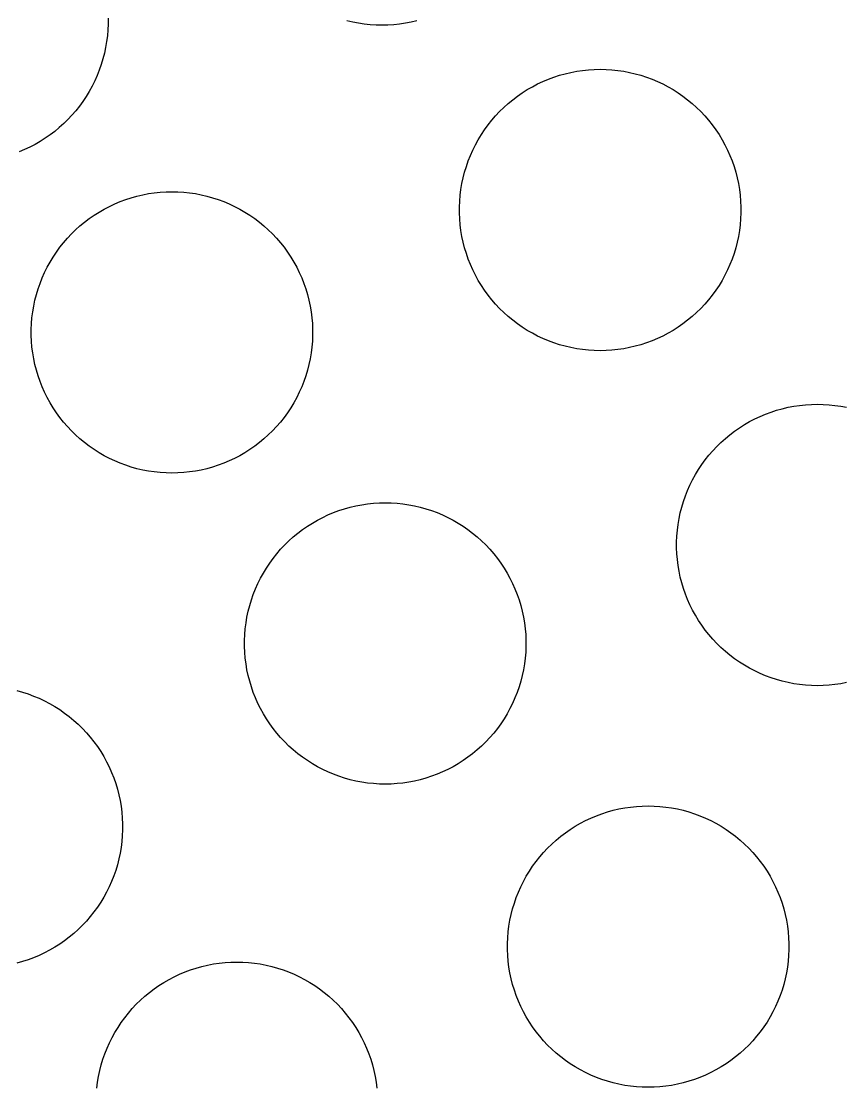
# Model space of a CAD drawing. Header units: metres. Extents: x -102 to 102, y -50 to 50.
# Drawn here: x 39.9 to 49.25, y 18.54 to 30.67 of the extents above; entities that cross this region are included whole.
import ezdxf

# ---------------------------------------------------------------- set-up
doc = ezdxf.new("R2010")
doc.units = ezdxf.units.M

msp = doc.modelspace()

# ---------------------------------------------------------------- linework, layer by layer
for p, q in [((40.8869, 30.7031), (40.8869, 30.6361)), ((40.8841, 30.5692), (40.8785, 30.5024)), ((40.8869, 30.6361), (40.8841, 30.5692)), ((43.6677, 30.6568), (43.6024, 30.6721)), ((43.7335, 30.6442), (43.6677, 30.6568)), ((43.7998, 30.6344), (43.7335, 30.6442)), ((43.8665, 30.6274), (43.7998, 30.6344)), ((43.9333, 30.6232), (43.8665, 30.6274)), ((44.0003, 30.6218), (43.9333, 30.6232)), ((44.0673, 30.6232), (44.0003, 30.6218)), ((44.1342, 30.6274), (44.0673, 30.6232)), ((44.2009, 30.6344), (44.1342, 30.6274)), ((44.2672, 30.6442), (44.2009, 30.6344)), ((44.333, 30.6568), (44.2672, 30.6442)), ((44.3982, 30.6721), (44.333, 30.6568)), ((40.8701, 30.4359), (40.8589, 30.3698)), ((40.8785, 30.5024), (40.8701, 30.4359)), ((40.8589, 30.3698), (40.845, 30.3043)), ((40.8283, 30.2393), (40.809, 30.1752)), ((40.845, 30.3043), (40.8283, 30.2393)), ((40.7869, 30.1119), (40.7623, 30.0496)), ((40.809, 30.1752), (40.7869, 30.1119)), ((46.084, 30.0708), (46.1492, 30.0861)), ((46.1492, 30.0861), (46.2151, 30.0987)), ((46.2151, 30.0987), (46.2814, 30.1085)), ((46.2814, 30.1085), (46.348, 30.1155)), ((46.348, 30.1155), (46.4149, 30.1197)), ((46.4149, 30.1197), (46.4819, 30.1211)), ((46.4819, 30.1211), (46.5489, 30.1197)), ((46.5489, 30.1197), (46.6158, 30.1155)), ((46.6158, 30.1155), (46.6824, 30.1085)), ((46.6824, 30.1085), (46.7487, 30.0987)), ((46.7487, 30.0987), (46.8145, 30.0861)), ((46.8145, 30.0861), (46.8798, 30.0708)), ((40.735, 29.9884), (40.7052, 29.9283)), ((40.7623, 30.0496), (40.735, 29.9884)), ((45.7111, 29.9232), (45.7705, 29.9542)), ((45.7705, 29.9542), (45.8311, 29.9828)), ((45.8311, 29.9828), (45.8929, 30.0087)), ((45.8929, 30.0087), (45.9557, 30.0321)), ((45.9557, 30.0321), (46.0194, 30.0528)), ((46.0194, 30.0528), (46.084, 30.0708)), ((46.8798, 30.0708), (46.9444, 30.0528)), ((46.9444, 30.0528), (47.0081, 30.0321)), ((47.0081, 30.0321), (47.0709, 30.0087)), ((47.0709, 30.0087), (47.1327, 29.9828)), ((47.1327, 29.9828), (47.1933, 29.9542)), ((47.1933, 29.9542), (47.2527, 29.9232)), ((40.6729, 29.8696), (40.6382, 29.8123)), ((40.7052, 29.9283), (40.6729, 29.8696)), ((45.5414, 29.8155), (45.5965, 29.8538)), ((45.5965, 29.8538), (45.653, 29.8897)), ((45.653, 29.8897), (45.7111, 29.9232)), ((47.2527, 29.9232), (47.3107, 29.8897)), ((47.3107, 29.8897), (47.3673, 29.8538)), ((47.3673, 29.8538), (47.4223, 29.8155)), ((40.6011, 29.7565), (40.5617, 29.7023)), ((40.6382, 29.8123), (40.6011, 29.7565)), ((45.3866, 29.6874), (45.4364, 29.7323)), ((45.4364, 29.7323), (45.4881, 29.775)), ((45.4881, 29.775), (45.5414, 29.8155)), ((47.4223, 29.8155), (47.4757, 29.775)), ((47.4757, 29.775), (47.5274, 29.7323)), ((47.5274, 29.7323), (47.5772, 29.6874)), ((40.4763, 29.599), (40.4304, 29.5502)), ((40.5201, 29.6497), (40.4763, 29.599)), ((40.5617, 29.7023), (40.5201, 29.6497)), ((45.2491, 29.541), (45.2929, 29.5917)), ((45.2929, 29.5917), (45.3387, 29.6405)), ((45.3387, 29.6405), (45.3866, 29.6874)), ((47.5772, 29.6874), (47.625, 29.6405)), ((47.625, 29.6405), (47.6709, 29.5917)), ((47.6709, 29.5917), (47.7147, 29.541)), ((40.3826, 29.5033), (40.3327, 29.4584)), ((40.4304, 29.5502), (40.3826, 29.5033)), ((45.1681, 29.4342), (45.2074, 29.4884)), ((45.2074, 29.4884), (45.2491, 29.541)), ((47.7147, 29.541), (47.7563, 29.4884)), ((47.7563, 29.4884), (47.7957, 29.4342)), ((40.2277, 29.3752), (40.1727, 29.3369)), ((40.2811, 29.4157), (40.2277, 29.3752)), ((40.3327, 29.4584), (40.2811, 29.4157)), ((45.0963, 29.3211), (45.131, 29.3784)), ((45.131, 29.3784), (45.1681, 29.4342)), ((47.7957, 29.4342), (47.8328, 29.3784)), ((47.8328, 29.3784), (47.8675, 29.3211)), ((39.9987, 29.2365), (39.938, 29.2079)), ((40.0581, 29.2675), (39.9987, 29.2365)), ((40.1161, 29.301), (40.0581, 29.2675)), ((40.1727, 29.3369), (40.1161, 29.301)), ((45.0342, 29.2023), (45.064, 29.2624)), ((45.064, 29.2624), (45.0963, 29.3211)), ((47.8675, 29.3211), (47.8998, 29.2624)), ((47.8998, 29.2624), (47.9296, 29.2023)), ((39.938, 29.2079), (39.8763, 29.182)), ((44.9822, 29.0788), (45.0069, 29.1411)), ((45.0069, 29.1411), (45.0342, 29.2023)), ((47.9296, 29.2023), (47.9569, 29.1411)), ((47.9569, 29.1411), (47.9816, 29.0788)), ((44.9408, 28.9514), (44.9602, 29.0155)), ((44.9602, 29.0155), (44.9822, 29.0788)), ((47.9816, 29.0788), (48.0036, 29.0155)), ((48.0036, 29.0155), (48.0229, 28.9514)), ((44.9102, 28.8209), (44.9242, 28.8864)), ((44.9242, 28.8864), (44.9408, 28.9514)), ((48.0229, 28.9514), (48.0396, 28.8864)), ((48.0396, 28.8864), (48.0536, 28.8209)), ((44.8907, 28.6883), (44.8991, 28.7548)), ((44.8991, 28.7548), (44.9102, 28.8209)), ((48.0536, 28.8209), (48.0647, 28.7548)), ((48.0647, 28.7548), (48.0731, 28.6883)), ((40.9623, 28.5912), (41.0241, 28.6172)), ((41.0241, 28.6172), (41.0869, 28.6406)), ((41.0869, 28.6406), (41.1506, 28.6613)), ((41.1506, 28.6613), (41.2152, 28.6793)), ((41.2152, 28.6793), (41.2804, 28.6946)), ((41.2804, 28.6946), (41.3463, 28.7072)), ((41.3463, 28.7072), (41.4126, 28.717)), ((41.4126, 28.717), (41.4792, 28.724)), ((41.4792, 28.724), (41.5461, 28.7282)), ((41.5461, 28.7282), (41.6131, 28.7296)), ((41.6131, 28.7296), (41.6801, 28.7282)), ((41.6801, 28.7282), (41.747, 28.724)), ((41.747, 28.724), (41.8136, 28.717)), ((41.8136, 28.717), (41.8799, 28.7072)), ((41.8799, 28.7072), (41.9458, 28.6946)), ((41.9458, 28.6946), (42.011, 28.6793)), ((42.011, 28.6793), (42.0755, 28.6613)), ((42.0755, 28.6613), (42.1393, 28.6406)), ((42.1393, 28.6406), (42.2021, 28.6172)), ((42.2021, 28.6172), (42.2639, 28.5912)), ((44.8822, 28.5546), (44.8851, 28.6216)), ((44.8851, 28.6216), (44.8907, 28.6883)), ((48.0731, 28.6883), (48.0787, 28.6216)), ((48.0787, 28.6216), (48.0815, 28.5546)), ((40.7277, 28.4622), (40.7842, 28.4982)), ((40.7842, 28.4982), (40.8423, 28.5317)), ((40.8423, 28.5317), (40.9017, 28.5627)), ((40.9017, 28.5627), (40.9623, 28.5912)), ((42.2639, 28.5912), (42.3245, 28.5627)), ((42.3245, 28.5627), (42.3839, 28.5317)), ((42.3839, 28.5317), (42.4419, 28.4982)), ((42.4419, 28.4982), (42.4985, 28.4622)), ((44.8822, 28.4876), (44.8822, 28.5546)), ((48.0815, 28.5546), (48.0815, 28.4876)), ((40.5676, 28.3408), (40.6192, 28.3835)), ((40.6192, 28.3835), (40.6726, 28.424)), ((40.6726, 28.424), (40.7277, 28.4622)), ((42.4985, 28.4622), (42.5535, 28.424)), ((42.5535, 28.424), (42.6069, 28.3835)), ((42.6069, 28.3835), (42.6586, 28.3408)), ((44.8851, 28.4206), (44.8822, 28.4876)), ((44.8907, 28.3538), (44.8851, 28.4206)), ((48.0787, 28.4206), (48.0731, 28.3538)), ((48.0815, 28.4876), (48.0787, 28.4206)), ((40.4699, 28.249), (40.5178, 28.2959)), ((40.5178, 28.2959), (40.5676, 28.3408)), ((42.6586, 28.3408), (42.7084, 28.2959)), ((42.7084, 28.2959), (42.7562, 28.249)), ((44.8991, 28.2874), (44.8907, 28.3538)), ((44.9102, 28.2213), (44.8991, 28.2874)), ((48.0647, 28.2874), (48.0536, 28.2213)), ((48.0731, 28.3538), (48.0647, 28.2874)), ((40.3386, 28.0969), (40.3803, 28.1495)), ((40.3803, 28.1495), (40.4241, 28.2002)), ((40.4241, 28.2002), (40.4699, 28.249)), ((42.7562, 28.249), (42.8021, 28.2002)), ((42.8021, 28.2002), (42.8459, 28.1495)), ((42.8459, 28.1495), (42.8875, 28.0969)), ((44.9242, 28.1557), (44.9102, 28.2213)), ((44.9408, 28.0908), (44.9242, 28.1557)), ((48.0396, 28.1557), (48.0229, 28.0908)), ((48.0536, 28.2213), (48.0396, 28.1557)), ((40.2622, 27.9869), (40.2993, 28.0427)), ((40.2993, 28.0427), (40.3386, 28.0969)), ((42.8875, 28.0969), (42.9269, 28.0427)), ((42.9269, 28.0427), (42.964, 27.9869)), ((44.9602, 28.0267), (44.9408, 28.0908)), ((44.9822, 27.9634), (44.9602, 28.0267)), ((48.0036, 28.0267), (47.9816, 27.9634)), ((48.0229, 28.0908), (48.0036, 28.0267)), ((40.1952, 27.8708), (40.2274, 27.9296)), ((40.2274, 27.9296), (40.2622, 27.9869)), ((42.964, 27.9869), (42.9987, 27.9296)), ((42.9987, 27.9296), (43.031, 27.8708)), ((45.0069, 27.9011), (44.9822, 27.9634)), ((45.0342, 27.8398), (45.0069, 27.9011)), ((47.9569, 27.9011), (47.9296, 27.8398)), ((47.9816, 27.9634), (47.9569, 27.9011)), ((40.1381, 27.7496), (40.1654, 27.8108)), ((40.1654, 27.8108), (40.1952, 27.8708)), ((43.031, 27.8708), (43.0608, 27.8108)), ((43.0608, 27.8108), (43.0881, 27.7496)), ((45.064, 27.7798), (45.0342, 27.8398)), ((45.0963, 27.7211), (45.064, 27.7798)), ((47.8998, 27.7798), (47.8675, 27.7211)), ((47.9296, 27.8398), (47.8998, 27.7798)), ((40.0914, 27.624), (40.1134, 27.6873)), ((40.1134, 27.6873), (40.1381, 27.7496)), ((43.0881, 27.7496), (43.1127, 27.6873)), ((43.1127, 27.6873), (43.1348, 27.624)), ((45.131, 27.6638), (45.0963, 27.7211)), ((45.1681, 27.6079), (45.131, 27.6638)), ((47.8328, 27.6638), (47.7957, 27.6079)), ((47.8675, 27.7211), (47.8328, 27.6638)), ((40.0554, 27.4949), (40.072, 27.5598)), ((40.072, 27.5598), (40.0914, 27.624)), ((43.1348, 27.624), (43.1541, 27.5598)), ((43.1541, 27.5598), (43.1708, 27.4949)), ((45.2074, 27.5537), (45.1681, 27.6079)), ((45.2491, 27.5012), (45.2074, 27.5537)), ((47.7563, 27.5537), (47.7147, 27.5012)), ((47.7957, 27.6079), (47.7563, 27.5537)), ((40.0303, 27.3633), (40.0414, 27.4294)), ((40.0414, 27.4294), (40.0554, 27.4949)), ((43.1708, 27.4949), (43.1848, 27.4294)), ((43.1848, 27.4294), (43.1959, 27.3633)), ((45.2929, 27.4505), (45.2491, 27.5012)), ((45.3387, 27.4016), (45.2929, 27.4505)), ((47.6709, 27.4505), (47.625, 27.4016)), ((47.7147, 27.5012), (47.6709, 27.4505)), ((40.0163, 27.23), (40.0219, 27.2968)), ((40.0219, 27.2968), (40.0303, 27.3633)), ((43.1959, 27.3633), (43.2043, 27.2968)), ((43.2043, 27.2968), (43.2099, 27.23)), ((45.3866, 27.3547), (45.3387, 27.4016)), ((45.4364, 27.3099), (45.3866, 27.3547)), ((45.4881, 27.2672), (45.4364, 27.3099)), ((47.5274, 27.3099), (47.4757, 27.2672)), ((47.5772, 27.3547), (47.5274, 27.3099)), ((47.625, 27.4016), (47.5772, 27.3547)), ((40.0134, 27.1631), (40.0163, 27.23)), ((40.0134, 27.0961), (40.0134, 27.1631)), ((43.2099, 27.23), (43.2127, 27.1631)), ((43.2127, 27.1631), (43.2127, 27.0961)), ((45.5414, 27.2267), (45.4881, 27.2672)), ((45.5965, 27.1884), (45.5414, 27.2267)), ((45.653, 27.1525), (45.5965, 27.1884)), ((47.3673, 27.1884), (47.3107, 27.1525)), ((47.4223, 27.2267), (47.3673, 27.1884)), ((47.4757, 27.2672), (47.4223, 27.2267)), ((40.0163, 27.0291), (40.0134, 27.0961)), ((43.2127, 27.0961), (43.2099, 27.0291)), ((45.7111, 27.119), (45.653, 27.1525)), ((45.7705, 27.088), (45.7111, 27.119)), ((45.8311, 27.0594), (45.7705, 27.088)), ((45.8929, 27.0334), (45.8311, 27.0594)), ((47.1327, 27.0594), (47.0709, 27.0334)), ((47.1933, 27.088), (47.1327, 27.0594)), ((47.2527, 27.119), (47.1933, 27.088)), ((47.3107, 27.1525), (47.2527, 27.119)), ((40.0219, 26.9623), (40.0163, 27.0291)), ((40.0303, 26.8958), (40.0219, 26.9623)), ((43.2043, 26.9623), (43.1959, 26.8958)), ((43.2099, 27.0291), (43.2043, 26.9623)), ((45.9557, 27.0101), (45.8929, 27.0334)), ((46.0194, 26.9894), (45.9557, 27.0101)), ((46.084, 26.9714), (46.0194, 26.9894)), ((46.1492, 26.9561), (46.084, 26.9714)), ((46.2151, 26.9435), (46.1492, 26.9561)), ((46.2814, 26.9337), (46.2151, 26.9435)), ((46.348, 26.9267), (46.2814, 26.9337)), ((46.4149, 26.9225), (46.348, 26.9267)), ((46.4819, 26.9211), (46.4149, 26.9225)), ((46.5489, 26.9225), (46.4819, 26.9211)), ((46.6158, 26.9267), (46.5489, 26.9225)), ((46.6824, 26.9337), (46.6158, 26.9267)), ((46.7487, 26.9435), (46.6824, 26.9337)), ((46.8145, 26.9561), (46.7487, 26.9435)), ((46.8798, 26.9714), (46.8145, 26.9561)), ((46.9444, 26.9894), (46.8798, 26.9714)), ((47.0081, 27.0101), (46.9444, 26.9894)), ((47.0709, 27.0334), (47.0081, 27.0101)), ((40.0414, 26.8298), (40.0303, 26.8958)), ((40.0554, 26.7642), (40.0414, 26.8298)), ((43.1848, 26.8298), (43.1708, 26.7642)), ((43.1959, 26.8958), (43.1848, 26.8298)), ((40.072, 26.6993), (40.0554, 26.7642)), ((40.0914, 26.6351), (40.072, 26.6993)), ((43.1541, 26.6993), (43.1348, 26.6351)), ((43.1708, 26.7642), (43.1541, 26.6993)), ((40.1134, 26.5719), (40.0914, 26.6351)), ((40.1381, 26.5096), (40.1134, 26.5719)), ((43.1127, 26.5719), (43.0881, 26.5096)), ((43.1348, 26.6351), (43.1127, 26.5719)), ((40.1654, 26.4483), (40.1381, 26.5096)), ((40.1952, 26.3883), (40.1654, 26.4483)), ((43.0608, 26.4483), (43.031, 26.3883)), ((43.0881, 26.5096), (43.0608, 26.4483)), ((40.2274, 26.3296), (40.1952, 26.3883)), ((40.2622, 26.2723), (40.2274, 26.3296)), ((42.9987, 26.3296), (42.964, 26.2723)), ((43.031, 26.3883), (42.9987, 26.3296)), ((48.8831, 26.3111), (48.9501, 26.3125)), ((48.9501, 26.3125), (49.0172, 26.3111)), ((40.2993, 26.2164), (40.2622, 26.2723)), ((40.3386, 26.1622), (40.2993, 26.2164)), ((42.9269, 26.2164), (42.8875, 26.1622)), ((42.964, 26.2723), (42.9269, 26.2164)), ((48.2994, 26.1742), (48.3612, 26.2001)), ((48.3612, 26.2001), (48.424, 26.2235)), ((48.424, 26.2235), (48.4877, 26.2442)), ((48.4877, 26.2442), (48.5522, 26.2622)), ((48.5522, 26.2622), (48.6175, 26.2775)), ((48.6175, 26.2775), (48.6833, 26.2901)), ((48.6833, 26.2901), (48.7496, 26.2999)), ((48.7496, 26.2999), (48.8163, 26.3069)), ((48.8163, 26.3069), (48.8831, 26.3111)), ((49.0172, 26.3111), (49.084, 26.3069)), ((49.084, 26.3069), (49.1507, 26.2999)), ((49.1507, 26.2999), (49.217, 26.2901)), ((49.217, 26.2901), (49.2828, 26.2775)), ((40.3803, 26.1097), (40.3386, 26.1622)), ((40.4241, 26.059), (40.3803, 26.1097)), ((42.8459, 26.1097), (42.8021, 26.059)), ((42.8875, 26.1622), (42.8459, 26.1097)), ((48.0647, 26.0452), (48.1213, 26.0811)), ((48.1213, 26.0811), (48.1794, 26.1146)), ((48.1794, 26.1146), (48.2387, 26.1456)), ((48.2387, 26.1456), (48.2994, 26.1742)), ((40.4699, 26.0101), (40.4241, 26.059)), ((40.5178, 25.9632), (40.4699, 26.0101)), ((40.5676, 25.9184), (40.5178, 25.9632)), ((42.7084, 25.9632), (42.6586, 25.9184)), ((42.7562, 26.0101), (42.7084, 25.9632)), ((42.8021, 26.059), (42.7562, 26.0101)), ((47.9047, 25.9237), (47.9563, 25.9664)), ((47.9563, 25.9664), (48.0097, 26.0069)), ((48.0097, 26.0069), (48.0647, 26.0452)), ((40.6192, 25.8757), (40.5676, 25.9184)), ((40.6726, 25.8351), (40.6192, 25.8757)), ((40.7277, 25.7969), (40.6726, 25.8351)), ((42.5535, 25.8351), (42.4985, 25.7969)), ((42.6069, 25.8757), (42.5535, 25.8351)), ((42.6586, 25.9184), (42.6069, 25.8757)), ((47.7611, 25.7831), (47.807, 25.832)), ((47.807, 25.832), (47.8549, 25.8789)), ((47.8549, 25.8789), (47.9047, 25.9237)), ((40.7842, 25.761), (40.7277, 25.7969)), ((40.8423, 25.7275), (40.7842, 25.761)), ((40.9017, 25.6964), (40.8423, 25.7275)), ((42.3839, 25.7275), (42.3245, 25.6964)), ((42.4419, 25.761), (42.3839, 25.7275)), ((42.4985, 25.7969), (42.4419, 25.761)), ((47.6757, 25.6799), (47.7173, 25.7324)), ((47.7173, 25.7324), (47.7611, 25.7831)), ((40.9623, 25.6679), (40.9017, 25.6964)), ((41.0241, 25.6419), (40.9623, 25.6679)), ((41.0869, 25.6186), (41.0241, 25.6419)), ((41.1506, 25.5979), (41.0869, 25.6186)), ((41.2152, 25.5798), (41.1506, 25.5979)), ((42.0755, 25.5979), (42.011, 25.5798)), ((42.1393, 25.6186), (42.0755, 25.5979)), ((42.2021, 25.6419), (42.1393, 25.6186)), ((42.2639, 25.6679), (42.2021, 25.6419)), ((42.3245, 25.6964), (42.2639, 25.6679)), ((47.5992, 25.5698), (47.6363, 25.6257)), ((47.6363, 25.6257), (47.6757, 25.6799)), ((41.2804, 25.5645), (41.2152, 25.5798)), ((41.3463, 25.552), (41.2804, 25.5645)), ((41.4126, 25.5422), (41.3463, 25.552)), ((41.4792, 25.5352), (41.4126, 25.5422)), ((41.5461, 25.531), (41.4792, 25.5352)), ((41.6131, 25.5296), (41.5461, 25.531)), ((41.6801, 25.531), (41.6131, 25.5296)), ((41.747, 25.5352), (41.6801, 25.531)), ((41.8136, 25.5422), (41.747, 25.5352)), ((41.8799, 25.552), (41.8136, 25.5422)), ((41.9458, 25.5645), (41.8799, 25.552)), ((42.011, 25.5798), (41.9458, 25.5645)), ((47.5322, 25.4538), (47.5645, 25.5125)), ((47.5645, 25.5125), (47.5992, 25.5698)), ((47.4752, 25.3325), (47.5024, 25.3938)), ((47.5024, 25.3938), (47.5322, 25.4538)), ((47.4285, 25.2069), (47.4505, 25.2702)), ((47.4505, 25.2702), (47.4752, 25.3325)), ((43.449, 25.0804), (43.5118, 25.1037)), ((43.5118, 25.1037), (43.5755, 25.1244)), ((43.5755, 25.1244), (43.6401, 25.1424)), ((43.6401, 25.1424), (43.7053, 25.1577)), ((43.7053, 25.1577), (43.7712, 25.1703)), ((43.7712, 25.1703), (43.8375, 25.1801)), ((43.8375, 25.1801), (43.9041, 25.1871)), ((43.9041, 25.1871), (43.971, 25.1913)), ((43.971, 25.1913), (44.038, 25.1927)), ((44.038, 25.1927), (44.105, 25.1913)), ((44.105, 25.1913), (44.1719, 25.1871)), ((44.1719, 25.1871), (44.2385, 25.1801)), ((44.2385, 25.1801), (44.3048, 25.1703)), ((44.3048, 25.1703), (44.3707, 25.1577)), ((44.3707, 25.1577), (44.4359, 25.1424)), ((44.4359, 25.1424), (44.5004, 25.1244)), ((44.5004, 25.1244), (44.5642, 25.1037)), ((44.5642, 25.1037), (44.627, 25.0804)), ((47.3924, 25.0779), (47.4091, 25.1428)), ((47.4091, 25.1428), (47.4285, 25.2069)), ((43.2092, 24.9613), (43.2672, 24.9948)), ((43.2672, 24.9948), (43.3266, 25.0258)), ((43.3266, 25.0258), (43.3872, 25.0544)), ((43.3872, 25.0544), (43.449, 25.0804)), ((44.627, 25.0804), (44.6888, 25.0544)), ((44.6888, 25.0544), (44.7494, 25.0258)), ((44.7494, 25.0258), (44.8088, 24.9948)), ((44.8088, 24.9948), (44.8668, 24.9613)), ((47.3673, 24.9462), (47.3785, 25.0123)), ((47.3785, 25.0123), (47.3924, 25.0779)), ((43.0442, 24.8466), (43.0975, 24.8871)), ((43.0975, 24.8871), (43.1526, 24.9254)), ((43.1526, 24.9254), (43.2092, 24.9613)), ((44.8668, 24.9613), (44.9234, 24.9254)), ((44.9234, 24.9254), (44.9785, 24.8871)), ((44.9785, 24.8871), (45.0318, 24.8466)), ((47.3533, 24.813), (47.3589, 24.8797)), ((47.3589, 24.8797), (47.3673, 24.9462)), ((42.8948, 24.7122), (42.9427, 24.7591)), ((42.9427, 24.7591), (42.9925, 24.8039)), ((42.9925, 24.8039), (43.0442, 24.8466)), ((45.0318, 24.8466), (45.0835, 24.8039)), ((45.0835, 24.8039), (45.1333, 24.7591)), ((45.1333, 24.7591), (45.1812, 24.7122)), ((47.3505, 24.746), (47.3533, 24.813)), ((47.3505, 24.679), (47.3505, 24.746)), ((42.8052, 24.6126), (42.849, 24.6633)), ((42.849, 24.6633), (42.8948, 24.7122)), ((45.1812, 24.7122), (45.227, 24.6633)), ((45.227, 24.6633), (45.2708, 24.6126)), ((47.3533, 24.612), (47.3505, 24.679)), ((42.6871, 24.45), (42.7242, 24.5059)), ((42.7242, 24.5059), (42.7635, 24.5601)), ((42.7635, 24.5601), (42.8052, 24.6126)), ((45.2708, 24.6126), (45.3124, 24.5601)), ((45.3124, 24.5601), (45.3518, 24.5059)), ((45.3518, 24.5059), (45.3889, 24.45)), ((47.3589, 24.5453), (47.3533, 24.612)), ((47.3673, 24.4788), (47.3589, 24.5453)), ((42.6201, 24.334), (42.6524, 24.3927)), ((42.6524, 24.3927), (42.6871, 24.45)), ((45.3889, 24.45), (45.4236, 24.3927)), ((45.4236, 24.3927), (45.4559, 24.334)), ((47.3785, 24.4127), (47.3673, 24.4788)), ((47.3924, 24.3472), (47.3785, 24.4127)), ((42.563, 24.2127), (42.5903, 24.274)), ((42.5903, 24.274), (42.6201, 24.334)), ((45.4559, 24.334), (45.4857, 24.274)), ((45.4857, 24.274), (45.513, 24.2127)), ((47.4091, 24.2822), (47.3924, 24.3472)), ((47.4285, 24.2181), (47.4091, 24.2822)), ((42.5163, 24.0871), (42.5383, 24.1504)), ((42.5383, 24.1504), (42.563, 24.2127)), ((45.513, 24.2127), (45.5376, 24.1504)), ((45.5376, 24.1504), (45.5597, 24.0871)), ((47.4505, 24.1548), (47.4285, 24.2181)), ((47.4752, 24.0925), (47.4505, 24.1548)), ((42.4803, 23.9581), (42.4969, 24.023)), ((42.4969, 24.023), (42.5163, 24.0871)), ((45.5597, 24.0871), (45.5791, 24.023)), ((45.5791, 24.023), (45.5957, 23.9581)), ((47.5024, 24.0313), (47.4752, 24.0925)), ((47.5322, 23.9712), (47.5024, 24.0313)), ((42.4552, 23.8264), (42.4663, 23.8925)), ((42.4663, 23.8925), (42.4803, 23.9581)), ((45.5957, 23.9581), (45.6096, 23.8925)), ((45.6096, 23.8925), (45.6208, 23.8264)), ((47.5645, 23.9125), (47.5322, 23.9712)), ((47.5992, 23.8552), (47.5645, 23.9125)), ((42.4468, 23.7599), (42.4552, 23.8264)), ((45.6208, 23.8264), (45.6292, 23.7599)), ((47.6363, 23.7994), (47.5992, 23.8552)), ((47.6757, 23.7451), (47.6363, 23.7994)), ((42.4383, 23.6262), (42.4411, 23.6932)), ((42.4411, 23.6932), (42.4468, 23.7599)), ((45.6292, 23.7599), (45.6348, 23.6932)), ((45.6348, 23.6932), (45.6376, 23.6262)), ((47.7173, 23.6926), (47.6757, 23.7451)), ((47.7611, 23.6419), (47.7173, 23.6926)), ((42.4383, 23.5592), (42.4383, 23.6262)), ((42.4411, 23.4922), (42.4383, 23.5592)), ((45.6376, 23.5592), (45.6348, 23.4922)), ((45.6376, 23.6262), (45.6376, 23.5592)), ((47.807, 23.593), (47.7611, 23.6419)), ((47.8549, 23.5462), (47.807, 23.593)), ((47.9047, 23.5013), (47.8549, 23.5462)), ((42.4468, 23.4255), (42.4411, 23.4922)), ((42.4552, 23.359), (42.4468, 23.4255)), ((45.6292, 23.4255), (45.6208, 23.359)), ((45.6348, 23.4922), (45.6292, 23.4255)), ((47.9563, 23.4586), (47.9047, 23.5013)), ((48.0097, 23.4181), (47.9563, 23.4586)), ((48.0647, 23.3798), (48.0097, 23.4181)), ((42.4663, 23.2929), (42.4552, 23.359)), ((42.4803, 23.2274), (42.4663, 23.2929)), ((45.6096, 23.2929), (45.5957, 23.2274)), ((45.6208, 23.359), (45.6096, 23.2929)), ((48.1213, 23.3439), (48.0647, 23.3798)), ((48.1794, 23.3104), (48.1213, 23.3439)), ((48.2387, 23.2794), (48.1794, 23.3104)), ((42.4969, 23.1624), (42.4803, 23.2274)), ((42.5163, 23.0983), (42.4969, 23.1624)), ((45.5791, 23.1624), (45.5597, 23.0983)), ((45.5957, 23.2274), (45.5791, 23.1624)), ((48.2994, 23.2508), (48.2387, 23.2794)), ((48.3612, 23.2249), (48.2994, 23.2508)), ((48.424, 23.2015), (48.3612, 23.2249)), ((48.4877, 23.1808), (48.424, 23.2015)), ((48.5522, 23.1628), (48.4877, 23.1808)), ((48.6175, 23.1475), (48.5522, 23.1628)), ((39.8497, 23.0568), (39.9142, 23.0387)), ((39.9142, 23.0387), (39.978, 23.018)), ((42.5383, 23.035), (42.5163, 23.0983)), ((45.5597, 23.0983), (45.5376, 23.035)), ((48.6833, 23.1349), (48.6175, 23.1475)), ((48.7496, 23.1251), (48.6833, 23.1349)), ((48.8163, 23.1181), (48.7496, 23.1251)), ((48.8831, 23.1139), (48.8163, 23.1181)), ((48.9501, 23.1125), (48.8831, 23.1139)), ((49.0172, 23.1139), (48.9501, 23.1125)), ((49.084, 23.1181), (49.0172, 23.1139)), ((49.1507, 23.1251), (49.084, 23.1181)), ((49.217, 23.1349), (49.1507, 23.1251)), ((49.2828, 23.1475), (49.217, 23.1349)), ((39.978, 23.018), (40.0408, 22.9947)), ((40.0408, 22.9947), (40.1026, 22.9687)), ((40.1026, 22.9687), (40.1632, 22.9402)), ((40.1632, 22.9402), (40.2226, 22.9091)), ((42.563, 22.9727), (42.5383, 23.035)), ((42.5903, 22.9115), (42.563, 22.9727)), ((45.513, 22.9727), (45.4857, 22.9115)), ((45.5376, 23.035), (45.513, 22.9727)), ((40.2226, 22.9091), (40.2806, 22.8756)), ((40.2806, 22.8756), (40.3372, 22.8397)), ((40.3372, 22.8397), (40.3923, 22.8015)), ((40.3923, 22.8015), (40.4456, 22.7609)), ((42.6201, 22.8514), (42.5903, 22.9115)), ((42.6524, 22.7927), (42.6201, 22.8514)), ((45.4559, 22.8514), (45.4236, 22.7927)), ((45.4857, 22.9115), (45.4559, 22.8514)), ((40.4456, 22.7609), (40.4973, 22.7182)), ((40.4973, 22.7182), (40.5471, 22.6734)), ((42.6871, 22.7354), (42.6524, 22.7927)), ((42.7242, 22.6796), (42.6871, 22.7354)), ((42.7635, 22.6254), (42.7242, 22.6796)), ((45.3518, 22.6796), (45.3124, 22.6254)), ((45.3889, 22.7354), (45.3518, 22.6796)), ((45.4236, 22.7927), (45.3889, 22.7354)), ((40.5471, 22.6734), (40.595, 22.6265)), ((40.595, 22.6265), (40.6408, 22.5776)), ((40.6408, 22.5776), (40.6846, 22.5269)), ((42.8052, 22.5728), (42.7635, 22.6254)), ((42.849, 22.5221), (42.8052, 22.5728)), ((45.2708, 22.5728), (45.227, 22.5221)), ((45.3124, 22.6254), (45.2708, 22.5728)), ((40.6846, 22.5269), (40.7262, 22.4744)), ((40.7262, 22.4744), (40.7656, 22.4202)), ((42.8948, 22.4733), (42.849, 22.5221)), ((42.9427, 22.4264), (42.8948, 22.4733)), ((45.1812, 22.4733), (45.1333, 22.4264)), ((45.227, 22.5221), (45.1812, 22.4733)), ((40.7656, 22.4202), (40.8027, 22.3643)), ((40.8027, 22.3643), (40.8374, 22.307)), ((42.9925, 22.3815), (42.9427, 22.4264)), ((43.0442, 22.3388), (42.9925, 22.3815)), ((43.0975, 22.2983), (43.0442, 22.3388)), ((45.0318, 22.3388), (44.9785, 22.2983)), ((45.0835, 22.3815), (45.0318, 22.3388)), ((45.1333, 22.4264), (45.0835, 22.3815)), ((40.8374, 22.307), (40.8697, 22.2483)), ((40.8697, 22.2483), (40.8995, 22.1883)), ((43.1526, 22.26), (43.0975, 22.2983)), ((43.2092, 22.2241), (43.1526, 22.26)), ((43.2672, 22.1906), (43.2092, 22.2241)), ((43.3266, 22.1596), (43.2672, 22.1906)), ((44.8088, 22.1906), (44.7494, 22.1596)), ((44.8668, 22.2241), (44.8088, 22.1906)), ((44.9234, 22.26), (44.8668, 22.2241)), ((44.9785, 22.2983), (44.9234, 22.26)), ((40.8995, 22.1883), (40.9268, 22.127)), ((40.9268, 22.127), (40.9514, 22.0647)), ((43.3872, 22.131), (43.3266, 22.1596)), ((43.449, 22.1051), (43.3872, 22.131)), ((43.5118, 22.0817), (43.449, 22.1051)), ((43.5755, 22.061), (43.5118, 22.0817)), ((44.5642, 22.0817), (44.5004, 22.061)), ((44.627, 22.1051), (44.5642, 22.0817)), ((44.6888, 22.131), (44.627, 22.1051)), ((44.7494, 22.1596), (44.6888, 22.131)), ((40.9514, 22.0647), (40.9735, 22.0014)), ((40.9735, 22.0014), (40.9929, 21.9373)), ((43.6401, 22.043), (43.5755, 22.061)), ((43.7053, 22.0277), (43.6401, 22.043)), ((43.7712, 22.0151), (43.7053, 22.0277)), ((43.8375, 22.0053), (43.7712, 22.0151)), ((43.9041, 21.9983), (43.8375, 22.0053)), ((43.971, 21.9941), (43.9041, 21.9983)), ((44.038, 21.9927), (43.971, 21.9941)), ((44.105, 21.9941), (44.038, 21.9927)), ((44.1719, 21.9983), (44.105, 21.9941)), ((44.2385, 22.0053), (44.1719, 21.9983)), ((44.3048, 22.0151), (44.2385, 22.0053)), ((44.3707, 22.0277), (44.3048, 22.0151)), ((44.4359, 22.043), (44.3707, 22.0277)), ((44.5004, 22.061), (44.4359, 22.043)), ((40.9929, 21.9373), (41.0095, 21.8724)), ((41.0095, 21.8724), (41.0235, 21.8068)), ((41.0235, 21.8068), (41.0346, 21.7408)), ((41.0346, 21.7408), (41.043, 21.6743)), ((46.6295, 21.6951), (46.6948, 21.7104)), ((46.6948, 21.7104), (46.7606, 21.723)), ((46.7606, 21.723), (46.8269, 21.7328)), ((46.8269, 21.7328), (46.8936, 21.7398)), ((46.8936, 21.7398), (46.9604, 21.744)), ((46.9604, 21.744), (47.0275, 21.7454)), ((47.0275, 21.7454), (47.0945, 21.744)), ((47.0945, 21.744), (47.1613, 21.7398)), ((47.1613, 21.7398), (47.228, 21.7328)), ((47.228, 21.7328), (47.2943, 21.723)), ((47.2943, 21.723), (47.3601, 21.7104)), ((47.3601, 21.7104), (47.4254, 21.6951)), ((41.043, 21.6743), (41.0486, 21.6075)), ((41.0486, 21.6075), (41.0515, 21.5405)), ((46.316, 21.5785), (46.3767, 21.607)), ((46.3767, 21.607), (46.4384, 21.633)), ((46.4384, 21.633), (46.5013, 21.6564)), ((46.5013, 21.6564), (46.565, 21.6771)), ((46.565, 21.6771), (46.6295, 21.6951)), ((47.4254, 21.6951), (47.4899, 21.6771)), ((47.4899, 21.6771), (47.5536, 21.6564)), ((47.5536, 21.6564), (47.6164, 21.633)), ((47.6164, 21.633), (47.6782, 21.607)), ((47.6782, 21.607), (47.7389, 21.5785)), ((41.0515, 21.4735), (41.0486, 21.4066)), ((41.0515, 21.5405), (41.0515, 21.4735)), ((46.087, 21.4398), (46.142, 21.478)), ((46.142, 21.478), (46.1986, 21.5139)), ((46.1986, 21.5139), (46.2566, 21.5475)), ((46.2566, 21.5475), (46.316, 21.5785)), ((47.7389, 21.5785), (47.7982, 21.5475)), ((47.7982, 21.5475), (47.8563, 21.5139)), ((47.8563, 21.5139), (47.9129, 21.478)), ((47.9129, 21.478), (47.9679, 21.4398)), ((41.0486, 21.4066), (41.043, 21.3398)), ((45.9322, 21.3117), (45.982, 21.3566)), ((45.982, 21.3566), (46.0336, 21.3993)), ((46.0336, 21.3993), (46.087, 21.4398)), ((47.9679, 21.4398), (48.0213, 21.3993)), ((48.0213, 21.3993), (48.0729, 21.3566)), ((48.0729, 21.3566), (48.1227, 21.3117)), ((41.0346, 21.2733), (41.0235, 21.2072)), ((41.043, 21.3398), (41.0346, 21.2733)), ((45.8384, 21.216), (45.8843, 21.2648)), ((45.8843, 21.2648), (45.9322, 21.3117)), ((48.1227, 21.3117), (48.1706, 21.2648)), ((48.1706, 21.2648), (48.2165, 21.216)), ((41.0095, 21.1417), (40.9929, 21.0768)), ((41.0235, 21.2072), (41.0095, 21.1417)), ((45.7136, 21.0585), (45.753, 21.1127)), ((45.753, 21.1127), (45.7946, 21.1653)), ((45.7946, 21.1653), (45.8384, 21.216)), ((48.2165, 21.216), (48.2603, 21.1653)), ((48.2603, 21.1653), (48.3019, 21.1127)), ((48.3019, 21.1127), (48.3413, 21.0585)), ((40.9735, 21.0126), (40.9514, 20.9493)), ((40.9929, 21.0768), (40.9735, 21.0126)), ((45.6418, 20.9454), (45.6765, 21.0027)), ((45.6765, 21.0027), (45.7136, 21.0585)), ((48.3413, 21.0585), (48.3784, 21.0027)), ((48.3784, 21.0027), (48.4131, 20.9454)), ((40.9268, 20.887), (40.8995, 20.8258)), ((40.9514, 20.9493), (40.9268, 20.887)), ((45.5797, 20.8266), (45.6095, 20.8866)), ((45.6095, 20.8866), (45.6418, 20.9454)), ((48.4131, 20.9454), (48.4454, 20.8866)), ((48.4454, 20.8866), (48.4752, 20.8266)), ((40.8697, 20.7657), (40.8374, 20.707)), ((40.8995, 20.8258), (40.8697, 20.7657)), ((45.5278, 20.7031), (45.5525, 20.7654)), ((45.5525, 20.7654), (45.5797, 20.8266)), ((48.4752, 20.8266), (48.5024, 20.7654)), ((48.5024, 20.7654), (48.5271, 20.7031)), ((40.8027, 20.6497), (40.7656, 20.5939)), ((40.8374, 20.707), (40.8027, 20.6497)), ((45.4864, 20.5756), (45.5058, 20.6398)), ((45.5058, 20.6398), (45.5278, 20.7031)), ((48.5271, 20.7031), (48.5491, 20.6398)), ((48.5491, 20.6398), (48.5685, 20.5756)), ((40.7262, 20.5397), (40.6846, 20.4872)), ((40.7656, 20.5939), (40.7262, 20.5397)), ((45.4558, 20.4452), (45.4697, 20.5107)), ((45.4697, 20.5107), (45.4864, 20.5756)), ((48.5685, 20.5756), (48.5852, 20.5107)), ((48.5852, 20.5107), (48.5991, 20.4452)), ((40.595, 20.3876), (40.5471, 20.3407)), ((40.6408, 20.4364), (40.595, 20.3876)), ((40.6846, 20.4872), (40.6408, 20.4364)), ((45.4362, 20.3126), (45.4446, 20.3791)), ((45.4446, 20.3791), (45.4558, 20.4452)), ((48.5991, 20.4452), (48.6103, 20.3791)), ((48.6103, 20.3791), (48.6187, 20.3126)), ((40.4456, 20.2531), (40.3923, 20.2126)), ((40.4973, 20.2958), (40.4456, 20.2531)), ((40.5471, 20.3407), (40.4973, 20.2958)), ((45.4306, 20.2458), (45.4362, 20.3126)), ((48.6187, 20.3126), (48.6243, 20.2458)), ((40.2806, 20.1384), (40.2226, 20.1049)), ((40.3372, 20.1743), (40.2806, 20.1384)), ((40.3923, 20.2126), (40.3372, 20.1743)), ((45.4278, 20.1789), (45.4306, 20.2458)), ((45.4278, 20.1119), (45.4278, 20.1789)), ((48.6243, 20.2458), (48.6271, 20.1789)), ((48.6271, 20.1789), (48.6271, 20.1119)), ((40.0408, 20.0194), (39.978, 19.996)), ((40.1026, 20.0453), (40.0408, 20.0194)), ((40.1632, 20.0739), (40.1026, 20.0453)), ((40.2226, 20.1049), (40.1632, 20.0739)), ((45.4306, 20.0449), (45.4278, 20.1119)), ((45.4362, 19.9781), (45.4306, 20.0449)), ((48.6243, 20.0449), (48.6187, 19.9781)), ((48.6271, 20.1119), (48.6243, 20.0449)), ((39.9142, 19.9753), (39.8497, 19.9573)), ((39.978, 19.996), (39.9142, 19.9753)), ((41.8246, 19.881), (41.8884, 19.9017)), ((41.8884, 19.9017), (41.9529, 19.9197)), ((41.9529, 19.9197), (42.0182, 19.935)), ((42.0182, 19.935), (42.084, 19.9476)), ((42.084, 19.9476), (42.1503, 19.9574)), ((42.1503, 19.9574), (42.2169, 19.9644)), ((42.2169, 19.9644), (42.2838, 19.9686)), ((42.2838, 19.9686), (42.3508, 19.97)), ((42.3508, 19.97), (42.4178, 19.9686)), ((42.4178, 19.9686), (42.4847, 19.9644)), ((42.4847, 19.9644), (42.5514, 19.9574)), ((42.5514, 19.9574), (42.6177, 19.9476)), ((42.6177, 19.9476), (42.6835, 19.935)), ((42.6835, 19.935), (42.7487, 19.9197)), ((42.7487, 19.9197), (42.8133, 19.9017)), ((42.8133, 19.9017), (42.877, 19.881)), ((45.4446, 19.9116), (45.4362, 19.9781)), ((45.4558, 19.8456), (45.4446, 19.9116)), ((48.6103, 19.9116), (48.5991, 19.8456)), ((48.6187, 19.9781), (48.6103, 19.9116)), ((41.522, 19.7386), (41.58, 19.7721)), ((41.58, 19.7721), (41.6394, 19.8031)), ((41.6394, 19.8031), (41.7001, 19.8316)), ((41.7001, 19.8316), (41.7618, 19.8576)), ((41.7618, 19.8576), (41.8246, 19.881)), ((42.877, 19.881), (42.9398, 19.8576)), ((42.9398, 19.8576), (43.0016, 19.8316)), ((43.0016, 19.8316), (43.0623, 19.8031)), ((43.0623, 19.8031), (43.1216, 19.7721)), ((43.1216, 19.7721), (43.1797, 19.7386)), ((45.4697, 19.78), (45.4558, 19.8456)), ((45.4864, 19.7151), (45.4697, 19.78)), ((48.5852, 19.78), (48.5685, 19.7151)), ((48.5991, 19.8456), (48.5852, 19.78)), ((41.357, 19.6239), (41.4104, 19.6644)), ((41.4104, 19.6644), (41.4654, 19.7026)), ((41.4654, 19.7026), (41.522, 19.7386)), ((43.1797, 19.7386), (43.2363, 19.7026)), ((43.2363, 19.7026), (43.2913, 19.6644)), ((43.2913, 19.6644), (43.3447, 19.6239)), ((45.5058, 19.6509), (45.4864, 19.7151)), ((45.5278, 19.5876), (45.5058, 19.6509)), ((48.5491, 19.6509), (48.5271, 19.5876)), ((48.5685, 19.7151), (48.5491, 19.6509)), ((41.2077, 19.4894), (41.2556, 19.5363)), ((41.2556, 19.5363), (41.3054, 19.5812)), ((41.3054, 19.5812), (41.357, 19.6239)), ((43.3447, 19.6239), (43.3963, 19.5812)), ((43.3963, 19.5812), (43.4461, 19.5363)), ((43.4461, 19.5363), (43.494, 19.4894)), ((45.5525, 19.5253), (45.5278, 19.5876)), ((45.5797, 19.4641), (45.5525, 19.5253)), ((48.5024, 19.5253), (48.4752, 19.4641)), ((48.5271, 19.5876), (48.5024, 19.5253)), ((41.118, 19.3898), (41.1618, 19.4406)), ((41.1618, 19.4406), (41.2077, 19.4894)), ((43.494, 19.4894), (43.5399, 19.4406)), ((43.5399, 19.4406), (43.5837, 19.3898)), ((45.6095, 19.4041), (45.5797, 19.4641)), ((45.6418, 19.3454), (45.6095, 19.4041)), ((48.4454, 19.4041), (48.4131, 19.3454)), ((48.4752, 19.4641), (48.4454, 19.4041)), ((40.9999, 19.2273), (41.037, 19.2831)), ((41.037, 19.2831), (41.0764, 19.3373)), ((41.0764, 19.3373), (41.118, 19.3898)), ((43.5837, 19.3898), (43.6253, 19.3373)), ((43.6253, 19.3373), (43.6647, 19.2831)), ((43.6647, 19.2831), (43.7018, 19.2273)), ((45.6765, 19.288), (45.6418, 19.3454)), ((45.7136, 19.2322), (45.6765, 19.288)), ((48.3784, 19.288), (48.3413, 19.2322)), ((48.4131, 19.3454), (48.3784, 19.288)), ((40.9329, 19.1112), (40.9652, 19.17)), ((40.9652, 19.17), (40.9999, 19.2273)), ((43.7018, 19.2273), (43.7365, 19.17)), ((43.7365, 19.17), (43.7688, 19.1112)), ((45.753, 19.178), (45.7136, 19.2322)), ((45.7946, 19.1255), (45.753, 19.178)), ((48.3019, 19.178), (48.2603, 19.1255)), ((48.3413, 19.2322), (48.3019, 19.178)), ((40.8759, 18.99), (40.9031, 19.0512)), ((40.9031, 19.0512), (40.9329, 19.1112)), ((43.7688, 19.1112), (43.7986, 19.0512)), ((43.7986, 19.0512), (43.8258, 18.99)), ((45.8384, 19.0748), (45.7946, 19.1255)), ((45.8843, 19.0259), (45.8384, 19.0748)), ((48.2165, 19.0748), (48.1706, 19.0259)), ((48.2603, 19.1255), (48.2165, 19.0748)), ((40.8291, 18.8644), (40.8512, 18.9277)), ((40.8512, 18.9277), (40.8759, 18.99)), ((43.8258, 18.99), (43.8505, 18.9277)), ((43.8505, 18.9277), (43.8725, 18.8644)), ((45.9322, 18.979), (45.8843, 19.0259)), ((45.982, 18.9342), (45.9322, 18.979)), ((46.0336, 18.8915), (45.982, 18.9342)), ((48.0729, 18.9342), (48.0213, 18.8915)), ((48.1227, 18.979), (48.0729, 18.9342)), ((48.1706, 19.0259), (48.1227, 18.979)), ((40.7931, 18.7353), (40.8098, 18.8002)), ((40.8098, 18.8002), (40.8291, 18.8644)), ((43.8725, 18.8644), (43.8919, 18.8002)), ((43.8919, 18.8002), (43.9086, 18.7353)), ((46.087, 18.8509), (46.0336, 18.8915)), ((46.142, 18.8127), (46.087, 18.8509)), ((46.1986, 18.7768), (46.142, 18.8127)), ((47.9129, 18.8127), (47.8563, 18.7768)), ((47.9679, 18.8509), (47.9129, 18.8127)), ((48.0213, 18.8915), (47.9679, 18.8509)), ((40.7792, 18.6698), (40.7931, 18.7353)), ((43.9086, 18.7353), (43.9225, 18.6698)), ((46.2566, 18.7433), (46.1986, 18.7768)), ((46.316, 18.7122), (46.2566, 18.7433)), ((46.3767, 18.6837), (46.316, 18.7122)), ((46.4384, 18.6577), (46.3767, 18.6837)), ((47.6782, 18.6837), (47.6164, 18.6577)), ((47.7389, 18.7122), (47.6782, 18.6837)), ((47.7982, 18.7433), (47.7389, 18.7122)), ((47.8563, 18.7768), (47.7982, 18.7433)), ((40.7596, 18.5372), (40.768, 18.6037)), ((40.768, 18.6037), (40.7792, 18.6698)), ((43.9225, 18.6698), (43.9337, 18.6037)), ((43.9337, 18.6037), (43.9421, 18.5372)), ((46.5013, 18.6344), (46.4384, 18.6577)), ((46.565, 18.6137), (46.5013, 18.6344)), ((46.6295, 18.5956), (46.565, 18.6137)), ((46.6948, 18.5803), (46.6295, 18.5956)), ((46.7606, 18.5678), (46.6948, 18.5803)), ((46.8269, 18.558), (46.7606, 18.5678)), ((46.8936, 18.551), (46.8269, 18.558)), ((47.228, 18.558), (47.1613, 18.551)), ((47.2943, 18.5678), (47.228, 18.558)), ((47.3601, 18.5803), (47.2943, 18.5678)), ((47.4254, 18.5956), (47.3601, 18.5803)), ((47.4899, 18.6137), (47.4254, 18.5956)), ((47.5536, 18.6344), (47.4899, 18.6137)), ((47.6164, 18.6577), (47.5536, 18.6344)), ((46.9604, 18.5468), (46.8936, 18.551)), ((47.0275, 18.5454), (46.9604, 18.5468)), ((47.0945, 18.5468), (47.0275, 18.5454)), ((47.1613, 18.551), (47.0945, 18.5468))]:
    msp.add_line(p, q)

doc.saveas('drawing.dxf')
